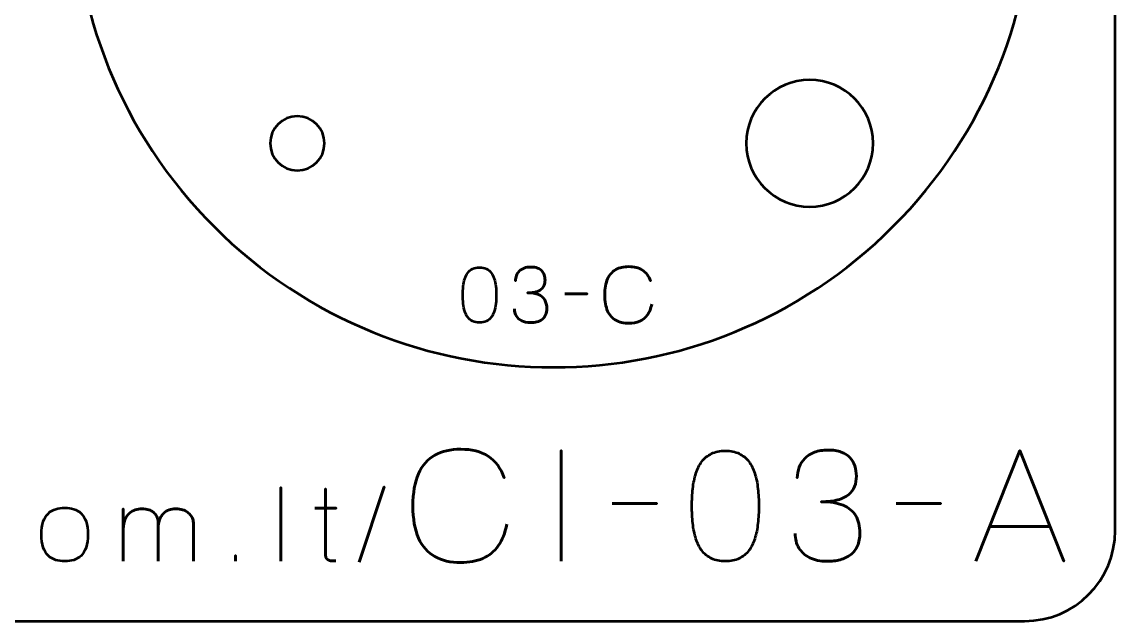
# Model space of a CAD drawing. Header units: centimetres. Extents: x -21 to 0, y -29.7 to 0.
# Drawn here: x -6.03 to 0, y -29.7 to -26.39 of the extents above; entities that cross this region are included whole.
import ezdxf

# ---------------------------------------------------------------- set-up
doc = ezdxf.new("R2010")
doc.units = ezdxf.units.CM
doc.header["$MEASUREMENT"] = 0
doc.layers.add('Layer 1', color=7, linetype='Continuous')

msp = doc.modelspace()

# ---------------------------------------------------------------- linework, layer by layer
at = {"layer": 'Layer 1', "color": 1, "lineweight": 53}
msp.add_open_spline([(-21.00003, -29.19995), (-21.00003, -29.19995), (-21.00003, -0.49992), (-21.00003, -0.49992), (-21.00003, -0.49992), (-21.00003, -0.22295), (-20.77694, 0.00004), (-20.49994, 0.00004), (-20.49994, 0.00004), (-20.49994, 0.00004), (-0.50008, 0.00004), (-0.50008, 0.00004), (-0.50008, 0.00004), (-0.22294, 0.00004), (0.00002, -0.22295), (0.00002, -0.49992), (0.00002, -0.49992), (0.00002, -0.49992), (0.00002, -29.19995), (0.00002, -29.19995), (0.00002, -29.19995), (0.00002, -29.47695), (-0.22294, -29.70004), (-0.50008, -29.70004), (-0.50008, -29.70004), (-0.50008, -29.70004), (-20.49994, -29.70004), (-20.49994, -29.70004), (-20.49994, -29.70004), (-20.77694, -29.70004), (-21.00003, -29.47695), (-21.00003, -29.19995)], degree=3, knots=[0, 0, 0, 0, 0.125, 0.125, 0.125, 0.125, 0.25, 0.25, 0.25, 0.25, 0.375, 0.375, 0.375, 0.375, 0.5, 0.5, 0.5, 0.5, 0.625, 0.625, 0.625, 0.625, 0.75, 0.75, 0.75, 0.75, 0.875, 0.875, 0.875, 0.875, 1, 1, 1, 1], dxfattribs=at)
at = {"layer": 'Layer 1', "color": 3, "lineweight": 53}
for points in [[(-6.82613, -23.77621), (-5.79143, -24.81091), (-5.79143, -26.48915), (-6.82616, -27.52388), (-6.82616, -27.52388), (-7.86086, -28.55858), (-9.5391, -28.55858), (-10.5738, -27.52388), (-10.5738, -27.52388), (-11.60852, -26.48915), (-11.60852, -24.81091), (-10.57382, -23.77621), (-10.57382, -23.77621), (-9.5391, -22.74148), (-7.86086, -22.74148), (-6.82613, -23.77621)], [(-1.22613, -23.77621), (-0.19143, -24.81091), (-0.19143, -26.48915), (-1.22616, -27.52388), (-1.22616, -27.52388), (-2.26086, -28.55858), (-3.9391, -28.55858), (-4.9738, -27.52388), (-4.9738, -27.52388), (-6.00852, -26.48915), (-6.00852, -24.81091), (-4.97382, -23.77621), (-4.97382, -23.77621), (-3.9391, -22.74148), (-2.26086, -22.74148), (-1.22613, -23.77621)]]:
    msp.add_open_spline(points, degree=3, knots=[0, 0, 0, 0, 0.25, 0.25, 0.25, 0.25, 0.5, 0.5, 0.5, 0.5, 0.75, 0.75, 0.75, 0.75, 1, 1, 1, 1], dxfattribs=at)
at = {"layer": 'Layer 1', "lineweight": 53}
for points in [[(-1.68577, -26.71423), (-1.49249, -26.71423), (-1.33575, -26.87097), (-1.33575, -27.06424), (-1.33575, -27.06424), (-1.33575, -27.25752), (-1.49249, -27.41426), (-1.68577, -27.41426), (-1.68577, -27.41426), (-1.87904, -27.41426), (-2.03578, -27.25752), (-2.03578, -27.06424), (-2.03578, -27.06424), (-2.03578, -26.87097), (-1.87904, -26.71423), (-1.68577, -26.71423)], [(-4.51419, -26.91424), (-4.43136, -26.91424), (-4.36419, -26.98141), (-4.36419, -27.06424), (-4.36419, -27.06424), (-4.36419, -27.14707), (-4.43136, -27.21424), (-4.51419, -27.21424), (-4.51419, -27.21424), (-4.59702, -27.21424), (-4.66419, -27.14707), (-4.66419, -27.06424), (-4.66419, -27.06424), (-4.66419, -26.98141), (-4.59702, -26.91424), (-4.51419, -26.91424)]]:
    msp.add_open_spline(points, degree=3, knots=[0, 0, 0, 0, 0.25, 0.25, 0.25, 0.25, 0.5, 0.5, 0.5, 0.5, 0.75, 0.75, 0.75, 0.75, 1, 1, 1, 1], dxfattribs=at)
at = {"layer": 'Layer 1', "color": 5, "lineweight": 53}
for points, knots in [([(-3.50831, -28.05346), (-3.4935, -28.05339), (-3.48073, -28.05078), (-3.47007, -28.0457), (-3.47007, -28.0457), (-3.45949, -28.04062), (-3.45067, -28.03335), (-3.44362, -28.02411), (-3.44362, -28.02411), (-3.43663, -28.0148), (-3.43113, -28.00379), (-3.42704, -27.99109), (-3.42704, -27.99109), (-3.42301, -27.97839), (-3.42012, -27.96449), (-3.4185, -27.94925), (-3.4185, -27.94925), (-3.4168, -27.93401), (-3.41596, -27.91799), (-3.41603, -27.90106), (-3.41603, -27.90106), (-3.41596, -27.8842), (-3.4168, -27.86818), (-3.4185, -27.85301), (-3.4185, -27.85301), (-3.42012, -27.83784), (-3.42301, -27.82387), (-3.42704, -27.81117), (-3.42704, -27.81117), (-3.43113, -27.79854), (-3.43663, -27.78754), (-3.44362, -27.77815), (-3.44362, -27.77815), (-3.45067, -27.76884), (-3.45949, -27.76157), (-3.47007, -27.75649), (-3.47007, -27.75649), (-3.48073, -27.75134), (-3.4935, -27.74873), (-3.50831, -27.74866), (-3.50831, -27.74866), (-3.52313, -27.74873), (-3.5359, -27.75134), (-3.54656, -27.75649), (-3.54656, -27.75649), (-3.55714, -27.76157), (-3.56596, -27.76884), (-3.57301, -27.77815), (-3.57301, -27.77815), (-3.58, -27.78754), (-3.5855, -27.79854), (-3.58959, -27.81117), (-3.58959, -27.81117), (-3.59362, -27.82387), (-3.59651, -27.83784), (-3.59813, -27.85301), (-3.59813, -27.85301), (-3.59982, -27.86818), (-3.60067, -27.8842), (-3.6006, -27.90106), (-3.6006, -27.90106), (-3.60067, -27.91799), (-3.59982, -27.93401), (-3.59813, -27.94925), (-3.59813, -27.94925), (-3.59651, -27.96449), (-3.59362, -27.97839), (-3.58959, -27.99109), (-3.58959, -27.99109), (-3.5855, -28.00379), (-3.58, -28.0148), (-3.57301, -28.02411), (-3.57301, -28.02411), (-3.56596, -28.03335), (-3.55714, -28.04062), (-3.54656, -28.0457), (-3.54656, -28.0457), (-3.5359, -28.05078), (-3.52313, -28.05339), (-3.50831, -28.05346)], [0, 0, 0, 0, 0.05, 0.05, 0.05, 0.05, 0.1, 0.1, 0.1, 0.1, 0.15, 0.15, 0.15, 0.15, 0.2, 0.2, 0.2, 0.2, 0.25, 0.25, 0.25, 0.25, 0.3, 0.3, 0.3, 0.3, 0.35, 0.35, 0.35, 0.35, 0.4, 0.4, 0.4, 0.4, 0.45, 0.45, 0.45, 0.45, 0.5, 0.5, 0.5, 0.5, 0.55, 0.55, 0.55, 0.55, 0.6, 0.6, 0.6, 0.6, 0.65, 0.65, 0.65, 0.65, 0.7, 0.7, 0.7, 0.7, 0.75, 0.75, 0.75, 0.75, 0.8, 0.8, 0.8, 0.8, 0.85, 0.85, 0.85, 0.85, 0.9, 0.9, 0.9, 0.9, 0.95, 0.95, 0.95, 0.95, 1, 1, 1, 1]), ([(-3.50831, -28.05346), (-3.4935, -28.05339), (-3.48073, -28.05078), (-3.47007, -28.0457), (-3.47007, -28.0457), (-3.45949, -28.04062), (-3.45067, -28.03335), (-3.44362, -28.02411), (-3.44362, -28.02411), (-3.43663, -28.0148), (-3.43113, -28.00379), (-3.42704, -27.99109), (-3.42704, -27.99109), (-3.42301, -27.97839), (-3.42012, -27.96449), (-3.4185, -27.94925), (-3.4185, -27.94925), (-3.4168, -27.93401), (-3.41596, -27.91799), (-3.41603, -27.90106), (-3.41603, -27.90106), (-3.41596, -27.8842), (-3.4168, -27.86818), (-3.4185, -27.85301), (-3.4185, -27.85301), (-3.42012, -27.83784), (-3.42301, -27.82387), (-3.42704, -27.81117), (-3.42704, -27.81117), (-3.43113, -27.79854), (-3.43663, -27.78754), (-3.44362, -27.77815), (-3.44362, -27.77815), (-3.45067, -27.76884), (-3.45949, -27.76157), (-3.47007, -27.75649), (-3.47007, -27.75649), (-3.48073, -27.75134), (-3.4935, -27.74873), (-3.50831, -27.74866), (-3.50831, -27.74866), (-3.52313, -27.74873), (-3.5359, -27.75134), (-3.54656, -27.75649), (-3.54656, -27.75649), (-3.55714, -27.76157), (-3.56596, -27.76884), (-3.57301, -27.77815), (-3.57301, -27.77815), (-3.58, -27.78754), (-3.5855, -27.79854), (-3.58959, -27.81117), (-3.58959, -27.81117), (-3.59362, -27.82387), (-3.59651, -27.83784), (-3.59813, -27.85301), (-3.59813, -27.85301), (-3.59982, -27.86818), (-3.60067, -27.8842), (-3.6006, -27.90106), (-3.6006, -27.90106), (-3.60067, -27.91799), (-3.59982, -27.93401), (-3.59813, -27.94925), (-3.59813, -27.94925), (-3.59651, -27.96449), (-3.59362, -27.97839), (-3.58959, -27.99109), (-3.58959, -27.99109), (-3.5855, -28.00379), (-3.58, -28.0148), (-3.57301, -28.02411), (-3.57301, -28.02411), (-3.56596, -28.03335), (-3.55714, -28.04062), (-3.54656, -28.0457), (-3.54656, -28.0457), (-3.5359, -28.05078), (-3.52313, -28.05339), (-3.50831, -28.05346)], [0, 0, 0, 0, 0.05, 0.05, 0.05, 0.05, 0.1, 0.1, 0.1, 0.1, 0.15, 0.15, 0.15, 0.15, 0.2, 0.2, 0.2, 0.2, 0.25, 0.25, 0.25, 0.25, 0.3, 0.3, 0.3, 0.3, 0.35, 0.35, 0.35, 0.35, 0.4, 0.4, 0.4, 0.4, 0.45, 0.45, 0.45, 0.45, 0.5, 0.5, 0.5, 0.5, 0.55, 0.55, 0.55, 0.55, 0.6, 0.6, 0.6, 0.6, 0.65, 0.65, 0.65, 0.65, 0.7, 0.7, 0.7, 0.7, 0.75, 0.75, 0.75, 0.75, 0.8, 0.8, 0.8, 0.8, 0.85, 0.85, 0.85, 0.85, 0.9, 0.9, 0.9, 0.9, 0.95, 0.95, 0.95, 0.95, 1, 1, 1, 1]), ([(-3.3157, -27.97684), (-3.31563, -27.99208), (-3.3121, -28.00534), (-3.30512, -28.01684), (-3.30512, -28.01684), (-3.29813, -28.02827), (-3.28818, -28.03723), (-3.2752, -28.04365), (-3.2752, -28.04365), (-3.26222, -28.05007), (-3.24663, -28.05332), (-3.22849, -28.05346), (-3.22849, -28.05346), (-3.21488, -28.05346), (-3.20253, -28.05205), (-3.19131, -28.04909), (-3.19131, -28.04909), (-3.18016, -28.04612), (-3.17057, -28.04154), (-3.16245, -28.03526), (-3.16245, -28.03526), (-3.15434, -28.02898), (-3.14813, -28.02086), (-3.14369, -28.01099), (-3.14369, -28.01099), (-3.13931, -28.00104), (-3.13713, -27.98911), (-3.13706, -27.97514), (-3.13706, -27.97514), (-3.13698, -27.95652), (-3.14079, -27.94078), (-3.14834, -27.92801), (-3.14834, -27.92801), (-3.15589, -27.91524), (-3.16761, -27.90565), (-3.18334, -27.89909), (-3.18334, -27.89909), (-3.19907, -27.89252), (-3.21925, -27.88921), (-3.24373, -27.88921), (-3.24373, -27.88921), (-3.22546, -27.88928), (-3.21015, -27.88759), (-3.19766, -27.88413), (-3.19766, -27.88413), (-3.18524, -27.88067), (-3.1753, -27.8758), (-3.16782, -27.86945), (-3.16782, -27.86945), (-3.16034, -27.86317), (-3.15491, -27.85569), (-3.15166, -27.84709), (-3.15166, -27.84709), (-3.14834, -27.83855), (-3.14672, -27.82917), (-3.14679, -27.81894), (-3.14679, -27.81894), (-3.14672, -27.8087), (-3.14813, -27.79925), (-3.15095, -27.7905), (-3.15095, -27.7905), (-3.15371, -27.78175), (-3.15822, -27.77406), (-3.16436, -27.7675), (-3.16436, -27.7675), (-3.1705, -27.76094), (-3.17861, -27.75579), (-3.18856, -27.75212), (-3.18856, -27.75212), (-3.19858, -27.74845), (-3.21079, -27.74662), (-3.22511, -27.74655), (-3.22511, -27.74655), (-3.23936, -27.74662), (-3.25185, -27.74873), (-3.26243, -27.75283), (-3.26243, -27.75283), (-3.27309, -27.75692), (-3.28183, -27.76249), (-3.28889, -27.76962), (-3.28889, -27.76962), (-3.29587, -27.77674), (-3.3011, -27.78486), (-3.30455, -27.79403), (-3.30455, -27.79403), (-3.30808, -27.8032), (-3.30977, -27.81294), (-3.30977, -27.82317), (-3.30977, -27.82317), (-3.30977, -27.81294), (-3.30808, -27.8032), (-3.30455, -27.79403), (-3.30455, -27.79403), (-3.3011, -27.78486), (-3.29587, -27.77674), (-3.28889, -27.76962), (-3.28889, -27.76962), (-3.28183, -27.76249), (-3.27309, -27.75692), (-3.26243, -27.75283), (-3.26243, -27.75283), (-3.25185, -27.74873), (-3.23936, -27.74662), (-3.22511, -27.74655), (-3.22511, -27.74655), (-3.21079, -27.74662), (-3.19858, -27.74845), (-3.18856, -27.75212), (-3.18856, -27.75212), (-3.17861, -27.75579), (-3.1705, -27.76094), (-3.16436, -27.7675), (-3.16436, -27.7675), (-3.15822, -27.77406), (-3.15371, -27.78175), (-3.15095, -27.7905), (-3.15095, -27.7905), (-3.14813, -27.79925), (-3.14672, -27.8087), (-3.14679, -27.81894), (-3.14679, -27.81894), (-3.14672, -27.82917), (-3.14834, -27.83855), (-3.15166, -27.84709), (-3.15166, -27.84709), (-3.15491, -27.85569), (-3.16034, -27.86317), (-3.16782, -27.86945), (-3.16782, -27.86945), (-3.1753, -27.8758), (-3.18524, -27.88067), (-3.19766, -27.88413), (-3.19766, -27.88413), (-3.21015, -27.88759), (-3.22546, -27.88928), (-3.24373, -27.88921), (-3.24373, -27.88921), (-3.21925, -27.88921), (-3.19907, -27.89252), (-3.18334, -27.89909), (-3.18334, -27.89909), (-3.16761, -27.90565), (-3.15589, -27.91524), (-3.14834, -27.92801), (-3.14834, -27.92801), (-3.14079, -27.94078), (-3.13698, -27.95652), (-3.13706, -27.97514), (-3.13706, -27.97514), (-3.13713, -27.98911), (-3.13931, -28.00104), (-3.14369, -28.01099), (-3.14369, -28.01099), (-3.14813, -28.02086), (-3.15434, -28.02898), (-3.16245, -28.03526), (-3.16245, -28.03526), (-3.17057, -28.04154), (-3.18016, -28.04612), (-3.19131, -28.04909), (-3.19131, -28.04909), (-3.20253, -28.05205), (-3.21488, -28.05346), (-3.22849, -28.05346), (-3.22849, -28.05346), (-3.24663, -28.05332), (-3.26222, -28.05007), (-3.2752, -28.04365), (-3.2752, -28.04365), (-3.28818, -28.03723), (-3.29813, -28.02827), (-3.30512, -28.01684), (-3.30512, -28.01684), (-3.3121, -28.00534), (-3.31563, -27.99208), (-3.3157, -27.97684)], [0, 0, 0, 0, 0.0227273, 0.0227273, 0.0227273, 0.0227273, 0.0454545, 0.0454545, 0.0454545, 0.0454545, 0.0681818, 0.0681818, 0.0681818, 0.0681818, 0.0909091, 0.0909091, 0.0909091, 0.0909091, 0.1136364, 0.1136364, 0.1136364, 0.1136364, 0.1363636, 0.1363636, 0.1363636, 0.1363636, 0.1590909, 0.1590909, 0.1590909, 0.1590909, 0.1818182, 0.1818182, 0.1818182, 0.1818182, 0.2045455, 0.2045455, 0.2045455, 0.2045455, 0.2272727, 0.2272727, 0.2272727, 0.2272727, 0.25, 0.25, 0.25, 0.25, 0.2727273, 0.2727273, 0.2727273, 0.2727273, 0.2954545, 0.2954545, 0.2954545, 0.2954545, 0.3181818, 0.3181818, 0.3181818, 0.3181818, 0.3409091, 0.3409091, 0.3409091, 0.3409091, 0.3636364, 0.3636364, 0.3636364, 0.3636364, 0.3863636, 0.3863636, 0.3863636, 0.3863636, 0.4090909, 0.4090909, 0.4090909, 0.4090909, 0.4318182, 0.4318182, 0.4318182, 0.4318182, 0.4545455, 0.4545455, 0.4545455, 0.4545455, 0.4772727, 0.4772727, 0.4772727, 0.4772727, 0.5, 0.5, 0.5, 0.5, 0.5227273, 0.5227273, 0.5227273, 0.5227273, 0.5454545, 0.5454545, 0.5454545, 0.5454545, 0.5681818, 0.5681818, 0.5681818, 0.5681818, 0.5909091, 0.5909091, 0.5909091, 0.5909091, 0.6136364, 0.6136364, 0.6136364, 0.6136364, 0.6363636, 0.6363636, 0.6363636, 0.6363636, 0.6590909, 0.6590909, 0.6590909, 0.6590909, 0.6818182, 0.6818182, 0.6818182, 0.6818182, 0.7045455, 0.7045455, 0.7045455, 0.7045455, 0.7272727, 0.7272727, 0.7272727, 0.7272727, 0.75, 0.75, 0.75, 0.75, 0.7727273, 0.7727273, 0.7727273, 0.7727273, 0.7954545, 0.7954545, 0.7954545, 0.7954545, 0.8181818, 0.8181818, 0.8181818, 0.8181818, 0.8409091, 0.8409091, 0.8409091, 0.8409091, 0.8636364, 0.8636364, 0.8636364, 0.8636364, 0.8863636, 0.8863636, 0.8863636, 0.8863636, 0.9090909, 0.9090909, 0.9090909, 0.9090909, 0.9318182, 0.9318182, 0.9318182, 0.9318182, 0.9545455, 0.9545455, 0.9545455, 0.9545455, 0.9772727, 0.9772727, 0.9772727, 0.9772727, 1, 1, 1, 1]), ([(-2.55794, -27.95101), (-2.56246, -27.97521), (-2.57036, -27.99518), (-2.58144, -28.01084), (-2.58144, -28.01084), (-2.59258, -28.02644), (-2.60684, -28.03801), (-2.62419, -28.04556), (-2.62419, -28.04556), (-2.64148, -28.05311), (-2.6618, -28.05692), (-2.68494, -28.05685), (-2.68494, -28.05685), (-2.71309, -28.05692), (-2.73701, -28.05148), (-2.75663, -28.04041), (-2.75663, -28.04041), (-2.77624, -28.0294), (-2.7912, -28.0124), (-2.8015, -27.98933), (-2.8015, -27.98933), (-2.8118, -27.96625), (-2.81695, -27.93669), (-2.81702, -27.90064), (-2.81702, -27.90064), (-2.81695, -27.86473), (-2.8118, -27.83523), (-2.8015, -27.81216), (-2.8015, -27.81216), (-2.7912, -27.78909), (-2.77624, -27.77202), (-2.75663, -27.76094), (-2.75663, -27.76094), (-2.73701, -27.74986), (-2.71309, -27.74436), (-2.68494, -27.74443), (-2.68494, -27.74443), (-2.65481, -27.74436), (-2.62956, -27.75078), (-2.60924, -27.76369), (-2.60924, -27.76369), (-2.58899, -27.7766), (-2.5741, -27.79657), (-2.56472, -27.82359), (-2.56472, -27.82359), (-2.5741, -27.79657), (-2.58899, -27.7766), (-2.60924, -27.76369), (-2.60924, -27.76369), (-2.62956, -27.75078), (-2.65481, -27.74436), (-2.68494, -27.74443), (-2.68494, -27.74443), (-2.71309, -27.74436), (-2.73701, -27.74986), (-2.75663, -27.76094), (-2.75663, -27.76094), (-2.77624, -27.77202), (-2.7912, -27.78909), (-2.8015, -27.81216), (-2.8015, -27.81216), (-2.8118, -27.83523), (-2.81695, -27.86473), (-2.81702, -27.90064), (-2.81702, -27.90064), (-2.81695, -27.93669), (-2.8118, -27.96625), (-2.8015, -27.98933), (-2.8015, -27.98933), (-2.7912, -28.0124), (-2.77624, -28.0294), (-2.75663, -28.04041), (-2.75663, -28.04041), (-2.73701, -28.05148), (-2.71309, -28.05692), (-2.68494, -28.05685), (-2.68494, -28.05685), (-2.6618, -28.05692), (-2.64148, -28.05311), (-2.62419, -28.04556), (-2.62419, -28.04556), (-2.60684, -28.03801), (-2.59258, -28.02644), (-2.58144, -28.01084), (-2.58144, -28.01084), (-2.57036, -27.99518), (-2.56246, -27.97521), (-2.55794, -27.95101)], [0, 0, 0, 0, 0.0454545, 0.0454545, 0.0454545, 0.0454545, 0.0909091, 0.0909091, 0.0909091, 0.0909091, 0.1363636, 0.1363636, 0.1363636, 0.1363636, 0.1818182, 0.1818182, 0.1818182, 0.1818182, 0.2272727, 0.2272727, 0.2272727, 0.2272727, 0.2727273, 0.2727273, 0.2727273, 0.2727273, 0.3181818, 0.3181818, 0.3181818, 0.3181818, 0.3636364, 0.3636364, 0.3636364, 0.3636364, 0.4090909, 0.4090909, 0.4090909, 0.4090909, 0.4545455, 0.4545455, 0.4545455, 0.4545455, 0.5, 0.5, 0.5, 0.5, 0.5454545, 0.5454545, 0.5454545, 0.5454545, 0.5909091, 0.5909091, 0.5909091, 0.5909091, 0.6363636, 0.6363636, 0.6363636, 0.6363636, 0.6818182, 0.6818182, 0.6818182, 0.6818182, 0.7272727, 0.7272727, 0.7272727, 0.7272727, 0.7727273, 0.7727273, 0.7727273, 0.7727273, 0.8181818, 0.8181818, 0.8181818, 0.8181818, 0.8636364, 0.8636364, 0.8636364, 0.8636364, 0.9090909, 0.9090909, 0.9090909, 0.9090909, 0.9545455, 0.9545455, 0.9545455, 0.9545455, 1, 1, 1, 1]), ([(-3.03715, -27.89386), (-3.03715, -27.89386), (-2.91396, -27.89386), (-2.91396, -27.89386), (-2.91396, -27.89386), (-2.91396, -27.89386), (-3.03715, -27.89386), (-3.03715, -27.89386)], [0, 0, 0, 0, 0.5, 0.5, 0.5, 0.5, 1, 1, 1, 1]), ([(-3.35801, -29.16503), (-3.36704, -29.21343), (-3.38284, -29.25336), (-3.405, -29.28469), (-3.405, -29.28469), (-3.42729, -29.31587), (-3.4558, -29.33902), (-3.49051, -29.35412), (-3.49051, -29.35412), (-3.52508, -29.36921), (-3.56572, -29.37683), (-3.61201, -29.37669), (-3.61201, -29.37669), (-3.66831, -29.37683), (-3.71615, -29.36597), (-3.75538, -29.34381), (-3.75538, -29.34381), (-3.79461, -29.3218), (-3.82452, -29.28779), (-3.84513, -29.24165), (-3.84513, -29.24165), (-3.86573, -29.19551), (-3.87603, -29.13638), (-3.87617, -29.06427), (-3.87617, -29.06427), (-3.87603, -28.99245), (-3.86573, -28.93346), (-3.84513, -28.88732), (-3.84513, -28.88732), (-3.82452, -28.84117), (-3.79461, -28.80703), (-3.75538, -28.78487), (-3.75538, -28.78487), (-3.71615, -28.76272), (-3.66831, -28.75171), (-3.61201, -28.75185), (-3.61201, -28.75185), (-3.55175, -28.75171), (-3.50124, -28.76455), (-3.4606, -28.79037), (-3.4606, -28.79037), (-3.4201, -28.8162), (-3.39032, -28.85613), (-3.37155, -28.91018), (-3.37155, -28.91018), (-3.39032, -28.85613), (-3.4201, -28.8162), (-3.4606, -28.79037), (-3.4606, -28.79037), (-3.50124, -28.76455), (-3.55175, -28.75171), (-3.61201, -28.75185), (-3.61201, -28.75185), (-3.66831, -28.75171), (-3.71615, -28.76272), (-3.75538, -28.78487), (-3.75538, -28.78487), (-3.79461, -28.80703), (-3.82452, -28.84117), (-3.84513, -28.88732), (-3.84513, -28.88732), (-3.86573, -28.93346), (-3.87603, -28.99245), (-3.87617, -29.06427), (-3.87617, -29.06427), (-3.87603, -29.13638), (-3.86573, -29.19551), (-3.84513, -29.24165), (-3.84513, -29.24165), (-3.82452, -29.28779), (-3.79461, -29.3218), (-3.75538, -29.34381), (-3.75538, -29.34381), (-3.71615, -29.36597), (-3.66831, -29.37683), (-3.61201, -29.37669), (-3.61201, -29.37669), (-3.56572, -29.37683), (-3.52508, -29.36921), (-3.49051, -29.35412), (-3.49051, -29.35412), (-3.4558, -29.33902), (-3.42729, -29.31587), (-3.405, -29.28469), (-3.405, -29.28469), (-3.38284, -29.25336), (-3.36704, -29.21343), (-3.35801, -29.16503)], [0, 0, 0, 0, 0.0454545, 0.0454545, 0.0454545, 0.0454545, 0.0909091, 0.0909091, 0.0909091, 0.0909091, 0.1363636, 0.1363636, 0.1363636, 0.1363636, 0.1818182, 0.1818182, 0.1818182, 0.1818182, 0.2272727, 0.2272727, 0.2272727, 0.2272727, 0.2727273, 0.2727273, 0.2727273, 0.2727273, 0.3181818, 0.3181818, 0.3181818, 0.3181818, 0.3636364, 0.3636364, 0.3636364, 0.3636364, 0.4090909, 0.4090909, 0.4090909, 0.4090909, 0.4545455, 0.4545455, 0.4545455, 0.4545455, 0.5, 0.5, 0.5, 0.5, 0.5454545, 0.5454545, 0.5454545, 0.5454545, 0.5909091, 0.5909091, 0.5909091, 0.5909091, 0.6363636, 0.6363636, 0.6363636, 0.6363636, 0.6818182, 0.6818182, 0.6818182, 0.6818182, 0.7272727, 0.7272727, 0.7272727, 0.7272727, 0.7727273, 0.7727273, 0.7727273, 0.7727273, 0.8181818, 0.8181818, 0.8181818, 0.8181818, 0.8636364, 0.8636364, 0.8636364, 0.8636364, 0.9090909, 0.9090909, 0.9090909, 0.9090909, 0.9545455, 0.9545455, 0.9545455, 0.9545455, 1, 1, 1, 1]), ([(-3.05829, -29.36992), (-3.05829, -29.36992), (-3.05829, -28.75947), (-3.05829, -28.75947), (-3.05829, -28.75947), (-3.05829, -28.75947), (-3.05829, -29.36992), (-3.05829, -29.36992)], [0, 0, 0, 0, 0.5, 0.5, 0.5, 0.5, 1, 1, 1, 1]), ([(-2.15151, -29.36992), (-2.12187, -29.36978), (-2.09633, -29.36456), (-2.07502, -29.3544), (-2.07502, -29.3544), (-2.05386, -29.34424), (-2.03622, -29.3297), (-2.02211, -29.31122), (-2.02211, -29.31122), (-2.00814, -29.29259), (-1.99713, -29.27058), (-1.98894, -29.24518), (-1.98894, -29.24518), (-1.9809, -29.21978), (-1.97512, -29.19198), (-1.97187, -29.1615), (-1.97187, -29.1615), (-1.96848, -29.13102), (-1.96679, -29.09899), (-1.96693, -29.06512), (-1.96693, -29.06512), (-1.96679, -29.03139), (-1.96848, -28.99936), (-1.97187, -28.96902), (-1.97187, -28.96902), (-1.97512, -28.93868), (-1.9809, -28.91074), (-1.98894, -28.88534), (-1.98894, -28.88534), (-1.99713, -28.86008), (-2.00814, -28.83807), (-2.02211, -28.8193), (-2.02211, -28.8193), (-2.03622, -28.80068), (-2.05386, -28.78614), (-2.07502, -28.77598), (-2.07502, -28.77598), (-2.09633, -28.76568), (-2.12187, -28.76046), (-2.15151, -28.76032), (-2.15151, -28.76032), (-2.18114, -28.76046), (-2.20668, -28.76568), (-2.22799, -28.77598), (-2.22799, -28.77598), (-2.24915, -28.78614), (-2.26679, -28.80068), (-2.2809, -28.8193), (-2.2809, -28.8193), (-2.29488, -28.83807), (-2.30588, -28.86008), (-2.31407, -28.88534), (-2.31407, -28.88534), (-2.32211, -28.91074), (-2.3279, -28.93868), (-2.33114, -28.96902), (-2.33114, -28.96902), (-2.33453, -28.99936), (-2.33622, -29.03139), (-2.33608, -29.06512), (-2.33608, -29.06512), (-2.33622, -29.09899), (-2.33453, -29.13102), (-2.33114, -29.1615), (-2.33114, -29.1615), (-2.3279, -29.19198), (-2.32211, -29.21978), (-2.31407, -29.24518), (-2.31407, -29.24518), (-2.30588, -29.27058), (-2.29488, -29.29259), (-2.2809, -29.31122), (-2.2809, -29.31122), (-2.26679, -29.3297), (-2.24915, -29.34424), (-2.22799, -29.3544), (-2.22799, -29.3544), (-2.20668, -29.36456), (-2.18114, -29.36978), (-2.15151, -29.36992)], [0, 0, 0, 0, 0.05, 0.05, 0.05, 0.05, 0.1, 0.1, 0.1, 0.1, 0.15, 0.15, 0.15, 0.15, 0.2, 0.2, 0.2, 0.2, 0.25, 0.25, 0.25, 0.25, 0.3, 0.3, 0.3, 0.3, 0.35, 0.35, 0.35, 0.35, 0.4, 0.4, 0.4, 0.4, 0.45, 0.45, 0.45, 0.45, 0.5, 0.5, 0.5, 0.5, 0.55, 0.55, 0.55, 0.55, 0.6, 0.6, 0.6, 0.6, 0.65, 0.65, 0.65, 0.65, 0.7, 0.7, 0.7, 0.7, 0.75, 0.75, 0.75, 0.75, 0.8, 0.8, 0.8, 0.8, 0.85, 0.85, 0.85, 0.85, 0.9, 0.9, 0.9, 0.9, 0.95, 0.95, 0.95, 0.95, 1, 1, 1, 1]), ([(-2.15151, -29.36992), (-2.12187, -29.36978), (-2.09633, -29.36456), (-2.07502, -29.3544), (-2.07502, -29.3544), (-2.05386, -29.34424), (-2.03622, -29.3297), (-2.02211, -29.31122), (-2.02211, -29.31122), (-2.00814, -29.29259), (-1.99713, -29.27058), (-1.98894, -29.24518), (-1.98894, -29.24518), (-1.9809, -29.21978), (-1.97512, -29.19198), (-1.97187, -29.1615), (-1.97187, -29.1615), (-1.96848, -29.13102), (-1.96679, -29.09899), (-1.96693, -29.06512), (-1.96693, -29.06512), (-1.96679, -29.03139), (-1.96848, -28.99936), (-1.97187, -28.96902), (-1.97187, -28.96902), (-1.97512, -28.93868), (-1.9809, -28.91074), (-1.98894, -28.88534), (-1.98894, -28.88534), (-1.99713, -28.86008), (-2.00814, -28.83807), (-2.02211, -28.8193), (-2.02211, -28.8193), (-2.03622, -28.80068), (-2.05386, -28.78614), (-2.07502, -28.77598), (-2.07502, -28.77598), (-2.09633, -28.76568), (-2.12187, -28.76046), (-2.15151, -28.76032), (-2.15151, -28.76032), (-2.18114, -28.76046), (-2.20668, -28.76568), (-2.22799, -28.77598), (-2.22799, -28.77598), (-2.24915, -28.78614), (-2.26679, -28.80068), (-2.2809, -28.8193), (-2.2809, -28.8193), (-2.29488, -28.83807), (-2.30588, -28.86008), (-2.31407, -28.88534), (-2.31407, -28.88534), (-2.32211, -28.91074), (-2.3279, -28.93868), (-2.33114, -28.96902), (-2.33114, -28.96902), (-2.33453, -28.99936), (-2.33622, -29.03139), (-2.33608, -29.06512), (-2.33608, -29.06512), (-2.33622, -29.09899), (-2.33453, -29.13102), (-2.33114, -29.1615), (-2.33114, -29.1615), (-2.3279, -29.19198), (-2.32211, -29.21978), (-2.31407, -29.24518), (-2.31407, -29.24518), (-2.30588, -29.27058), (-2.29488, -29.29259), (-2.2809, -29.31122), (-2.2809, -29.31122), (-2.26679, -29.3297), (-2.24915, -29.34424), (-2.22799, -29.3544), (-2.22799, -29.3544), (-2.20668, -29.36456), (-2.18114, -29.36978), (-2.15151, -29.36992)], [0, 0, 0, 0, 0.05, 0.05, 0.05, 0.05, 0.1, 0.1, 0.1, 0.1, 0.15, 0.15, 0.15, 0.15, 0.2, 0.2, 0.2, 0.2, 0.25, 0.25, 0.25, 0.25, 0.3, 0.3, 0.3, 0.3, 0.35, 0.35, 0.35, 0.35, 0.4, 0.4, 0.4, 0.4, 0.45, 0.45, 0.45, 0.45, 0.5, 0.5, 0.5, 0.5, 0.55, 0.55, 0.55, 0.55, 0.6, 0.6, 0.6, 0.6, 0.65, 0.65, 0.65, 0.65, 0.7, 0.7, 0.7, 0.7, 0.75, 0.75, 0.75, 0.75, 0.8, 0.8, 0.8, 0.8, 0.85, 0.85, 0.85, 0.85, 0.9, 0.9, 0.9, 0.9, 0.95, 0.95, 0.95, 0.95, 1, 1, 1, 1]), ([(-1.76627, -29.21667), (-1.76613, -29.24715), (-1.75907, -29.27368), (-1.7451, -29.29668), (-1.7451, -29.29668), (-1.73113, -29.31954), (-1.71124, -29.33746), (-1.68527, -29.35031), (-1.68527, -29.35031), (-1.65931, -29.36315), (-1.62812, -29.36964), (-1.59186, -29.36992), (-1.59186, -29.36992), (-1.56462, -29.36992), (-1.53993, -29.3671), (-1.51749, -29.36117), (-1.51749, -29.36117), (-1.49519, -29.35524), (-1.476, -29.34607), (-1.45978, -29.33351), (-1.45978, -29.33351), (-1.44355, -29.32095), (-1.43113, -29.30473), (-1.42224, -29.28497), (-1.42224, -29.28497), (-1.41349, -29.26507), (-1.40912, -29.24123), (-1.40897, -29.21329), (-1.40897, -29.21329), (-1.40883, -29.17603), (-1.41645, -29.14456), (-1.43155, -29.11902), (-1.43155, -29.11902), (-1.44665, -29.09348), (-1.47008, -29.07429), (-1.50154, -29.06117), (-1.50154, -29.06117), (-1.53301, -29.04804), (-1.57337, -29.04141), (-1.62234, -29.04141), (-1.62234, -29.04141), (-1.58579, -29.04155), (-1.55517, -29.03817), (-1.53019, -29.03125), (-1.53019, -29.03125), (-1.50535, -29.02434), (-1.48546, -29.0146), (-1.4705, -29.0019), (-1.4705, -29.0019), (-1.45554, -28.98934), (-1.44468, -28.97438), (-1.43819, -28.95717), (-1.43819, -28.95717), (-1.43155, -28.94009), (-1.42831, -28.92133), (-1.42845, -28.90086), (-1.42845, -28.90086), (-1.42831, -28.8804), (-1.43113, -28.86149), (-1.43677, -28.844), (-1.43677, -28.844), (-1.44228, -28.8265), (-1.45131, -28.81112), (-1.46359, -28.79799), (-1.46359, -28.79799), (-1.47586, -28.78487), (-1.49209, -28.77457), (-1.51199, -28.76723), (-1.51199, -28.76723), (-1.53202, -28.75989), (-1.55644, -28.75623), (-1.58508, -28.75608), (-1.58508, -28.75608), (-1.61359, -28.75623), (-1.63856, -28.76046), (-1.65973, -28.76864), (-1.65973, -28.76864), (-1.68104, -28.77683), (-1.69854, -28.78798), (-1.71265, -28.80223), (-1.71265, -28.80223), (-1.72662, -28.81648), (-1.73706, -28.83271), (-1.74397, -28.85105), (-1.74397, -28.85105), (-1.75103, -28.8694), (-1.75442, -28.88887), (-1.75442, -28.90933), (-1.75442, -28.90933), (-1.75442, -28.88887), (-1.75103, -28.8694), (-1.74397, -28.85105), (-1.74397, -28.85105), (-1.73706, -28.83271), (-1.72662, -28.81648), (-1.71265, -28.80223), (-1.71265, -28.80223), (-1.69854, -28.78798), (-1.68104, -28.77683), (-1.65973, -28.76864), (-1.65973, -28.76864), (-1.63856, -28.76046), (-1.61359, -28.75623), (-1.58508, -28.75608), (-1.58508, -28.75608), (-1.55644, -28.75623), (-1.53202, -28.75989), (-1.51199, -28.76723), (-1.51199, -28.76723), (-1.49209, -28.77457), (-1.47586, -28.78487), (-1.46359, -28.79799), (-1.46359, -28.79799), (-1.45131, -28.81112), (-1.44228, -28.8265), (-1.43677, -28.844), (-1.43677, -28.844), (-1.43113, -28.86149), (-1.42831, -28.8804), (-1.42845, -28.90086), (-1.42845, -28.90086), (-1.42831, -28.92133), (-1.43155, -28.94009), (-1.43819, -28.95717), (-1.43819, -28.95717), (-1.44468, -28.97438), (-1.45554, -28.98934), (-1.4705, -29.0019), (-1.4705, -29.0019), (-1.48546, -29.0146), (-1.50535, -29.02434), (-1.53019, -29.03125), (-1.53019, -29.03125), (-1.55517, -29.03817), (-1.58579, -29.04155), (-1.62234, -29.04141), (-1.62234, -29.04141), (-1.57337, -29.04141), (-1.53301, -29.04804), (-1.50154, -29.06117), (-1.50154, -29.06117), (-1.47008, -29.07429), (-1.44665, -29.09348), (-1.43155, -29.11902), (-1.43155, -29.11902), (-1.41645, -29.14456), (-1.40883, -29.17603), (-1.40897, -29.21329), (-1.40897, -29.21329), (-1.40912, -29.24123), (-1.41349, -29.26507), (-1.42224, -29.28497), (-1.42224, -29.28497), (-1.43113, -29.30473), (-1.44355, -29.32095), (-1.45978, -29.33351), (-1.45978, -29.33351), (-1.476, -29.34607), (-1.49519, -29.35524), (-1.51749, -29.36117), (-1.51749, -29.36117), (-1.53993, -29.3671), (-1.56462, -29.36992), (-1.59186, -29.36992), (-1.59186, -29.36992), (-1.62812, -29.36964), (-1.65931, -29.36315), (-1.68527, -29.35031), (-1.68527, -29.35031), (-1.71124, -29.33746), (-1.73113, -29.31954), (-1.7451, -29.29668), (-1.7451, -29.29668), (-1.75907, -29.27368), (-1.76613, -29.24715), (-1.76627, -29.21667)], [0, 0, 0, 0, 0.0227273, 0.0227273, 0.0227273, 0.0227273, 0.0454545, 0.0454545, 0.0454545, 0.0454545, 0.0681818, 0.0681818, 0.0681818, 0.0681818, 0.0909091, 0.0909091, 0.0909091, 0.0909091, 0.1136364, 0.1136364, 0.1136364, 0.1136364, 0.1363636, 0.1363636, 0.1363636, 0.1363636, 0.1590909, 0.1590909, 0.1590909, 0.1590909, 0.1818182, 0.1818182, 0.1818182, 0.1818182, 0.2045455, 0.2045455, 0.2045455, 0.2045455, 0.2272727, 0.2272727, 0.2272727, 0.2272727, 0.25, 0.25, 0.25, 0.25, 0.2727273, 0.2727273, 0.2727273, 0.2727273, 0.2954545, 0.2954545, 0.2954545, 0.2954545, 0.3181818, 0.3181818, 0.3181818, 0.3181818, 0.3409091, 0.3409091, 0.3409091, 0.3409091, 0.3636364, 0.3636364, 0.3636364, 0.3636364, 0.3863636, 0.3863636, 0.3863636, 0.3863636, 0.4090909, 0.4090909, 0.4090909, 0.4090909, 0.4318182, 0.4318182, 0.4318182, 0.4318182, 0.4545455, 0.4545455, 0.4545455, 0.4545455, 0.4772727, 0.4772727, 0.4772727, 0.4772727, 0.5, 0.5, 0.5, 0.5, 0.5227273, 0.5227273, 0.5227273, 0.5227273, 0.5454545, 0.5454545, 0.5454545, 0.5454545, 0.5681818, 0.5681818, 0.5681818, 0.5681818, 0.5909091, 0.5909091, 0.5909091, 0.5909091, 0.6136364, 0.6136364, 0.6136364, 0.6136364, 0.6363636, 0.6363636, 0.6363636, 0.6363636, 0.6590909, 0.6590909, 0.6590909, 0.6590909, 0.6818182, 0.6818182, 0.6818182, 0.6818182, 0.7045455, 0.7045455, 0.7045455, 0.7045455, 0.7272727, 0.7272727, 0.7272727, 0.7272727, 0.75, 0.75, 0.75, 0.75, 0.7727273, 0.7727273, 0.7727273, 0.7727273, 0.7954545, 0.7954545, 0.7954545, 0.7954545, 0.8181818, 0.8181818, 0.8181818, 0.8181818, 0.8409091, 0.8409091, 0.8409091, 0.8409091, 0.8636364, 0.8636364, 0.8636364, 0.8636364, 0.8863636, 0.8863636, 0.8863636, 0.8863636, 0.9090909, 0.9090909, 0.9090909, 0.9090909, 0.9318182, 0.9318182, 0.9318182, 0.9318182, 0.9545455, 0.9545455, 0.9545455, 0.9545455, 0.9772727, 0.9772727, 0.9772727, 0.9772727, 1, 1, 1, 1]), ([(-0.76889, -29.36992), (-0.76889, -29.36992), (-0.52674, -28.75947), (-0.52674, -28.75947), (-0.52674, -28.75947), (-0.52674, -28.75947), (-0.28375, -29.36992), (-0.28375, -29.36992), (-0.28375, -29.36992), (-0.28375, -29.36992), (-0.52674, -28.75947), (-0.52674, -28.75947), (-0.52674, -28.75947), (-0.52674, -28.75947), (-0.76889, -29.36992), (-0.76889, -29.36992)], [0, 0, 0, 0, 0.25, 0.25, 0.25, 0.25, 0.5, 0.5, 0.5, 0.5, 0.75, 0.75, 0.75, 0.75, 1, 1, 1, 1]), ([(-4.606, -29.36992), (-4.606, -29.36992), (-4.606, -28.96296), (-4.606, -28.96296), (-4.606, -28.96296), (-4.606, -28.96296), (-4.606, -29.36992), (-4.606, -29.36992)], [0, 0, 0, 0, 0.5, 0.5, 0.5, 0.5, 1, 1, 1, 1]), ([(-4.17307, -29.37556), (-4.17307, -29.37556), (-4.03478, -28.95901), (-4.03478, -28.95901), (-4.03478, -28.95901), (-4.03478, -28.95901), (-4.17307, -29.37556), (-4.17307, -29.37556)], [0, 0, 0, 0, 0.5, 0.5, 0.5, 0.5, 1, 1, 1, 1]), ([(-4.3012, -29.3671), (-4.30816, -29.36766), (-4.31512, -29.36785), (-4.3219, -29.36766), (-4.3219, -29.36766), (-4.32867, -29.36747), (-4.33479, -29.36644), (-4.34034, -29.36437), (-4.34034, -29.36437), (-4.34589, -29.36239), (-4.35031, -29.35882), (-4.35369, -29.35374), (-4.35369, -29.35374), (-4.35699, -29.34866), (-4.35868, -29.34142), (-4.35877, -29.3321), (-4.35877, -29.3321), (-4.35877, -29.32768), (-4.35877, -29.32016), (-4.35877, -29.30962), (-4.35877, -29.30962), (-4.35877, -29.29899), (-4.35877, -29.28619), (-4.35877, -29.27105), (-4.35877, -29.27105), (-4.35877, -29.2559), (-4.35877, -29.23935), (-4.35877, -29.22138), (-4.35877, -29.22138), (-4.35877, -29.20341), (-4.35877, -29.18488), (-4.35877, -29.16569), (-4.35877, -29.16569), (-4.35877, -29.1465), (-4.35877, -29.12759), (-4.35877, -29.10887), (-4.35877, -29.10887), (-4.35877, -29.09015), (-4.35877, -29.07255), (-4.35877, -29.056), (-4.35877, -29.056), (-4.35877, -29.03944), (-4.35877, -29.02476), (-4.35877, -29.01207), (-4.35877, -29.01207), (-4.35877, -28.99927), (-4.35877, -28.9893), (-4.35877, -28.98196), (-4.35877, -28.98196), (-4.35877, -28.97472), (-4.35877, -28.97095), (-4.35877, -28.97086), (-4.35877, -28.97086), (-4.35877, -28.97095), (-4.35877, -28.97472), (-4.35877, -28.98196), (-4.35877, -28.98196), (-4.35877, -28.9893), (-4.35877, -28.99927), (-4.35877, -29.01207), (-4.35877, -29.01207), (-4.35877, -29.02476), (-4.35877, -29.03944), (-4.35877, -29.056), (-4.35877, -29.056), (-4.35877, -29.07255), (-4.35877, -29.09015), (-4.35877, -29.10887), (-4.35877, -29.10887), (-4.35877, -29.12759), (-4.35877, -29.1465), (-4.35877, -29.16569), (-4.35877, -29.16569), (-4.35877, -29.18488), (-4.35877, -29.20341), (-4.35877, -29.22138), (-4.35877, -29.22138), (-4.35877, -29.23935), (-4.35877, -29.2559), (-4.35877, -29.27105), (-4.35877, -29.27105), (-4.35877, -29.28619), (-4.35877, -29.29899), (-4.35877, -29.30962), (-4.35877, -29.30962), (-4.35877, -29.32016), (-4.35877, -29.32768), (-4.35877, -29.3321), (-4.35877, -29.3321), (-4.35868, -29.34142), (-4.35699, -29.34866), (-4.35369, -29.35374), (-4.35369, -29.35374), (-4.35031, -29.35882), (-4.34589, -29.36239), (-4.34034, -29.36437), (-4.34034, -29.36437), (-4.33479, -29.36644), (-4.32867, -29.36747), (-4.3219, -29.36766), (-4.3219, -29.36766), (-4.31512, -29.36785), (-4.30816, -29.36766), (-4.3012, -29.3671)], [0, 0, 0, 0, 0.0384615, 0.0384615, 0.0384615, 0.0384615, 0.0769231, 0.0769231, 0.0769231, 0.0769231, 0.1153846, 0.1153846, 0.1153846, 0.1153846, 0.1538462, 0.1538462, 0.1538462, 0.1538462, 0.1923077, 0.1923077, 0.1923077, 0.1923077, 0.2307692, 0.2307692, 0.2307692, 0.2307692, 0.2692308, 0.2692308, 0.2692308, 0.2692308, 0.3076923, 0.3076923, 0.3076923, 0.3076923, 0.3461538, 0.3461538, 0.3461538, 0.3461538, 0.3846154, 0.3846154, 0.3846154, 0.3846154, 0.4230769, 0.4230769, 0.4230769, 0.4230769, 0.4615385, 0.4615385, 0.4615385, 0.4615385, 0.5, 0.5, 0.5, 0.5, 0.5384615, 0.5384615, 0.5384615, 0.5384615, 0.5769231, 0.5769231, 0.5769231, 0.5769231, 0.6153846, 0.6153846, 0.6153846, 0.6153846, 0.6538462, 0.6538462, 0.6538462, 0.6538462, 0.6923077, 0.6923077, 0.6923077, 0.6923077, 0.7307692, 0.7307692, 0.7307692, 0.7307692, 0.7692308, 0.7692308, 0.7692308, 0.7692308, 0.8076923, 0.8076923, 0.8076923, 0.8076923, 0.8461538, 0.8461538, 0.8461538, 0.8461538, 0.8846154, 0.8846154, 0.8846154, 0.8846154, 0.9230769, 0.9230769, 0.9230769, 0.9230769, 0.9615385, 0.9615385, 0.9615385, 0.9615385, 1, 1, 1, 1]), ([(-5.7981, -29.36992), (-5.78032, -29.37001), (-5.76377, -29.36776), (-5.74834, -29.36296), (-5.74834, -29.36296), (-5.73291, -29.35816), (-5.71927, -29.35016), (-5.7076, -29.33897), (-5.7076, -29.33897), (-5.69584, -29.32778), (-5.68672, -29.31263), (-5.68004, -29.29344), (-5.68004, -29.29344), (-5.67346, -29.27434), (-5.67007, -29.25054), (-5.66997, -29.22204), (-5.66997, -29.22204), (-5.67007, -29.19363), (-5.67346, -29.16992), (-5.68004, -29.15092), (-5.68004, -29.15092), (-5.68672, -29.13191), (-5.69584, -29.11677), (-5.7076, -29.10557), (-5.7076, -29.10557), (-5.71927, -29.09447), (-5.73291, -29.08648), (-5.74834, -29.08168), (-5.74834, -29.08168), (-5.76377, -29.07688), (-5.78032, -29.07462), (-5.7981, -29.07472), (-5.7981, -29.07472), (-5.81569, -29.07462), (-5.83225, -29.07688), (-5.84768, -29.08168), (-5.84768, -29.08168), (-5.86311, -29.08648), (-5.87665, -29.09447), (-5.88841, -29.10557), (-5.88841, -29.10557), (-5.90017, -29.11677), (-5.90939, -29.13191), (-5.91607, -29.15092), (-5.91607, -29.15092), (-5.92275, -29.16992), (-5.92614, -29.19363), (-5.92623, -29.22204), (-5.92623, -29.22204), (-5.92614, -29.25054), (-5.92275, -29.27434), (-5.91607, -29.29344), (-5.91607, -29.29344), (-5.90939, -29.31263), (-5.90017, -29.32778), (-5.88841, -29.33897), (-5.88841, -29.33897), (-5.87665, -29.35016), (-5.86311, -29.35816), (-5.84768, -29.36296), (-5.84768, -29.36296), (-5.83225, -29.36776), (-5.81569, -29.37001), (-5.7981, -29.36992)], [0, 0, 0, 0, 0.0625, 0.0625, 0.0625, 0.0625, 0.125, 0.125, 0.125, 0.125, 0.1875, 0.1875, 0.1875, 0.1875, 0.25, 0.25, 0.25, 0.25, 0.3125, 0.3125, 0.3125, 0.3125, 0.375, 0.375, 0.375, 0.375, 0.4375, 0.4375, 0.4375, 0.4375, 0.5, 0.5, 0.5, 0.5, 0.5625, 0.5625, 0.5625, 0.5625, 0.625, 0.625, 0.625, 0.625, 0.6875, 0.6875, 0.6875, 0.6875, 0.75, 0.75, 0.75, 0.75, 0.8125, 0.8125, 0.8125, 0.8125, 0.875, 0.875, 0.875, 0.875, 0.9375, 0.9375, 0.9375, 0.9375, 1, 1, 1, 1]), ([(-5.7981, -29.36992), (-5.78032, -29.37001), (-5.76377, -29.36776), (-5.74834, -29.36296), (-5.74834, -29.36296), (-5.73291, -29.35816), (-5.71927, -29.35016), (-5.7076, -29.33897), (-5.7076, -29.33897), (-5.69584, -29.32778), (-5.68672, -29.31263), (-5.68004, -29.29344), (-5.68004, -29.29344), (-5.67346, -29.27434), (-5.67007, -29.25054), (-5.66997, -29.22204), (-5.66997, -29.22204), (-5.67007, -29.19363), (-5.67346, -29.16992), (-5.68004, -29.15092), (-5.68004, -29.15092), (-5.68672, -29.13191), (-5.69584, -29.11677), (-5.7076, -29.10557), (-5.7076, -29.10557), (-5.71927, -29.09447), (-5.73291, -29.08648), (-5.74834, -29.08168), (-5.74834, -29.08168), (-5.76377, -29.07688), (-5.78032, -29.07462), (-5.7981, -29.07472), (-5.7981, -29.07472), (-5.81569, -29.07462), (-5.83225, -29.07688), (-5.84768, -29.08168), (-5.84768, -29.08168), (-5.86311, -29.08648), (-5.87665, -29.09447), (-5.88841, -29.10557), (-5.88841, -29.10557), (-5.90017, -29.11677), (-5.90939, -29.13191), (-5.91607, -29.15092), (-5.91607, -29.15092), (-5.92275, -29.16992), (-5.92614, -29.19363), (-5.92623, -29.22204), (-5.92623, -29.22204), (-5.92614, -29.25054), (-5.92275, -29.27434), (-5.91607, -29.29344), (-5.91607, -29.29344), (-5.90939, -29.31263), (-5.90017, -29.32778), (-5.88841, -29.33897), (-5.88841, -29.33897), (-5.87665, -29.35016), (-5.86311, -29.35816), (-5.84768, -29.36296), (-5.84768, -29.36296), (-5.83225, -29.36776), (-5.81569, -29.37001), (-5.7981, -29.36992)], [0, 0, 0, 0, 0.0625, 0.0625, 0.0625, 0.0625, 0.125, 0.125, 0.125, 0.125, 0.1875, 0.1875, 0.1875, 0.1875, 0.25, 0.25, 0.25, 0.25, 0.3125, 0.3125, 0.3125, 0.3125, 0.375, 0.375, 0.375, 0.375, 0.4375, 0.4375, 0.4375, 0.4375, 0.5, 0.5, 0.5, 0.5, 0.5625, 0.5625, 0.5625, 0.5625, 0.625, 0.625, 0.625, 0.625, 0.6875, 0.6875, 0.6875, 0.6875, 0.75, 0.75, 0.75, 0.75, 0.8125, 0.8125, 0.8125, 0.8125, 0.875, 0.875, 0.875, 0.875, 0.9375, 0.9375, 0.9375, 0.9375, 1, 1, 1, 1]), ([(-5.28221, -29.36992), (-5.28221, -29.36983), (-5.28221, -29.3671), (-5.28221, -29.36174), (-5.28221, -29.36174), (-5.28221, -29.35647), (-5.28221, -29.34922), (-5.28221, -29.3401), (-5.28221, -29.3401), (-5.28221, -29.33088), (-5.28221, -29.32053), (-5.28221, -29.30887), (-5.28221, -29.30887), (-5.28221, -29.2973), (-5.28221, -29.28516), (-5.28221, -29.27237), (-5.28221, -29.27237), (-5.28221, -29.25967), (-5.28221, -29.24715), (-5.28221, -29.23474), (-5.28221, -29.23474), (-5.28221, -29.22232), (-5.28221, -29.21065), (-5.28221, -29.19993), (-5.28221, -29.19993), (-5.28221, -29.18911), (-5.28221, -29.17989), (-5.28221, -29.17208), (-5.28221, -29.17208), (-5.28221, -29.16437), (-5.28221, -29.15882), (-5.28221, -29.15543), (-5.28221, -29.15543), (-5.28211, -29.15016), (-5.28296, -29.14424), (-5.28456, -29.13775), (-5.28456, -29.13775), (-5.28616, -29.13116), (-5.28889, -29.12458), (-5.29274, -29.11799), (-5.29274, -29.11799), (-5.2966, -29.11131), (-5.30196, -29.1052), (-5.30864, -29.09955), (-5.30864, -29.09955), (-5.31541, -29.09391), (-5.32388, -29.08939), (-5.33404, -29.08591), (-5.33404, -29.08591), (-5.3443, -29.08243), (-5.35652, -29.08055), (-5.37082, -29.08036), (-5.37082, -29.08036), (-5.38512, -29.08036), (-5.39792, -29.08234), (-5.40911, -29.08629), (-5.40911, -29.08629), (-5.4204, -29.09033), (-5.43009, -29.09588), (-5.43837, -29.10294), (-5.43837, -29.10294), (-5.44655, -29.11), (-5.45342, -29.11809), (-5.45878, -29.1273), (-5.45878, -29.1273), (-5.46414, -29.13643), (-5.4681, -29.14612), (-5.47073, -29.15647), (-5.47073, -29.15647), (-5.47336, -29.16672), (-5.47468, -29.17716), (-5.47468, -29.18761), (-5.47468, -29.18761), (-5.47468, -29.17716), (-5.47336, -29.16672), (-5.47073, -29.15647), (-5.47073, -29.15647), (-5.4681, -29.14612), (-5.46414, -29.13643), (-5.45878, -29.1273), (-5.45878, -29.1273), (-5.45342, -29.11809), (-5.44655, -29.11), (-5.43837, -29.10294), (-5.43837, -29.10294), (-5.43009, -29.09588), (-5.4204, -29.09033), (-5.40911, -29.08629), (-5.40911, -29.08629), (-5.39792, -29.08234), (-5.38512, -29.08036), (-5.37082, -29.08036), (-5.37082, -29.08036), (-5.35652, -29.08055), (-5.3443, -29.08243), (-5.33404, -29.08591), (-5.33404, -29.08591), (-5.32388, -29.08939), (-5.31541, -29.09391), (-5.30864, -29.09955), (-5.30864, -29.09955), (-5.30196, -29.1052), (-5.2966, -29.11131), (-5.29274, -29.11799), (-5.29274, -29.11799), (-5.28889, -29.12458), (-5.28616, -29.13116), (-5.28456, -29.13775), (-5.28456, -29.13775), (-5.28296, -29.14424), (-5.28211, -29.15016), (-5.28221, -29.15543), (-5.28221, -29.15543), (-5.28221, -29.15882), (-5.28221, -29.16437), (-5.28221, -29.17208), (-5.28221, -29.17208), (-5.28221, -29.17989), (-5.28221, -29.18911), (-5.28221, -29.19993), (-5.28221, -29.19993), (-5.28221, -29.21065), (-5.28221, -29.22232), (-5.28221, -29.23474), (-5.28221, -29.23474), (-5.28221, -29.24715), (-5.28221, -29.25967), (-5.28221, -29.27237), (-5.28221, -29.27237), (-5.28221, -29.28516), (-5.28221, -29.2973), (-5.28221, -29.30887), (-5.28221, -29.30887), (-5.28221, -29.32053), (-5.28221, -29.33088), (-5.28221, -29.3401), (-5.28221, -29.3401), (-5.28221, -29.34922), (-5.28221, -29.35647), (-5.28221, -29.36174), (-5.28221, -29.36174), (-5.28221, -29.3671), (-5.28221, -29.36983), (-5.28221, -29.36992)], [0, 0, 0, 0, 0.0277778, 0.0277778, 0.0277778, 0.0277778, 0.0555556, 0.0555556, 0.0555556, 0.0555556, 0.0833333, 0.0833333, 0.0833333, 0.0833333, 0.1111111, 0.1111111, 0.1111111, 0.1111111, 0.1388889, 0.1388889, 0.1388889, 0.1388889, 0.1666667, 0.1666667, 0.1666667, 0.1666667, 0.1944444, 0.1944444, 0.1944444, 0.1944444, 0.2222222, 0.2222222, 0.2222222, 0.2222222, 0.25, 0.25, 0.25, 0.25, 0.2777778, 0.2777778, 0.2777778, 0.2777778, 0.3055556, 0.3055556, 0.3055556, 0.3055556, 0.3333333, 0.3333333, 0.3333333, 0.3333333, 0.3611111, 0.3611111, 0.3611111, 0.3611111, 0.3888889, 0.3888889, 0.3888889, 0.3888889, 0.4166667, 0.4166667, 0.4166667, 0.4166667, 0.4444444, 0.4444444, 0.4444444, 0.4444444, 0.4722222, 0.4722222, 0.4722222, 0.4722222, 0.5, 0.5, 0.5, 0.5, 0.5277778, 0.5277778, 0.5277778, 0.5277778, 0.5555556, 0.5555556, 0.5555556, 0.5555556, 0.5833333, 0.5833333, 0.5833333, 0.5833333, 0.6111111, 0.6111111, 0.6111111, 0.6111111, 0.6388889, 0.6388889, 0.6388889, 0.6388889, 0.6666667, 0.6666667, 0.6666667, 0.6666667, 0.6944444, 0.6944444, 0.6944444, 0.6944444, 0.7222222, 0.7222222, 0.7222222, 0.7222222, 0.75, 0.75, 0.75, 0.75, 0.7777778, 0.7777778, 0.7777778, 0.7777778, 0.8055556, 0.8055556, 0.8055556, 0.8055556, 0.8333333, 0.8333333, 0.8333333, 0.8333333, 0.8611111, 0.8611111, 0.8611111, 0.8611111, 0.8888889, 0.8888889, 0.8888889, 0.8888889, 0.9166667, 0.9166667, 0.9166667, 0.9166667, 0.9444444, 0.9444444, 0.9444444, 0.9444444, 0.9722222, 0.9722222, 0.9722222, 0.9722222, 1, 1, 1, 1]), ([(-5.47468, -29.36992), (-5.47468, -29.36992), (-5.47468, -29.08036), (-5.47468, -29.08036), (-5.47468, -29.08036), (-5.47468, -29.08036), (-5.47468, -29.36992), (-5.47468, -29.36992)], [0, 0, 0, 0, 0.5, 0.5, 0.5, 0.5, 1, 1, 1, 1]), ([(-5.08804, -29.36992), (-5.08804, -29.36983), (-5.08804, -29.3671), (-5.08804, -29.36174), (-5.08804, -29.36174), (-5.08804, -29.35647), (-5.08804, -29.34922), (-5.08804, -29.3401), (-5.08804, -29.3401), (-5.08804, -29.33088), (-5.08804, -29.32053), (-5.08804, -29.30887), (-5.08804, -29.30887), (-5.08804, -29.2973), (-5.08804, -29.28516), (-5.08804, -29.27237), (-5.08804, -29.27237), (-5.08804, -29.25967), (-5.08804, -29.24715), (-5.08804, -29.23474), (-5.08804, -29.23474), (-5.08804, -29.22232), (-5.08804, -29.21065), (-5.08804, -29.19993), (-5.08804, -29.19993), (-5.08804, -29.18911), (-5.08804, -29.17989), (-5.08804, -29.17208), (-5.08804, -29.17208), (-5.08804, -29.16437), (-5.08804, -29.15882), (-5.08804, -29.15543), (-5.08804, -29.15543), (-5.08804, -29.15016), (-5.08907, -29.14424), (-5.09124, -29.13775), (-5.09124, -29.13775), (-5.09331, -29.13116), (-5.09669, -29.12458), (-5.1014, -29.11799), (-5.1014, -29.11799), (-5.10601, -29.11131), (-5.11212, -29.1052), (-5.11965, -29.09955), (-5.11965, -29.09955), (-5.12717, -29.09391), (-5.1363, -29.08939), (-5.14702, -29.08591), (-5.14702, -29.08591), (-5.15775, -29.08243), (-5.17026, -29.08055), (-5.18456, -29.08036), (-5.18456, -29.08036), (-5.19886, -29.08036), (-5.21146, -29.08234), (-5.22228, -29.08629), (-5.22228, -29.08629), (-5.23301, -29.09033), (-5.24223, -29.09588), (-5.24994, -29.10294), (-5.24994, -29.10294), (-5.25756, -29.11), (-5.26367, -29.11809), (-5.26847, -29.1273), (-5.26847, -29.1273), (-5.27327, -29.13643), (-5.27675, -29.14612), (-5.27891, -29.15647), (-5.27891, -29.15647), (-5.28117, -29.16672), (-5.28221, -29.17716), (-5.28221, -29.18761), (-5.28221, -29.18761), (-5.28221, -29.17716), (-5.28117, -29.16672), (-5.27891, -29.15647), (-5.27891, -29.15647), (-5.27675, -29.14612), (-5.27327, -29.13643), (-5.26847, -29.1273), (-5.26847, -29.1273), (-5.26367, -29.11809), (-5.25756, -29.11), (-5.24994, -29.10294), (-5.24994, -29.10294), (-5.24223, -29.09588), (-5.23301, -29.09033), (-5.22228, -29.08629), (-5.22228, -29.08629), (-5.21146, -29.08234), (-5.19886, -29.08036), (-5.18456, -29.08036), (-5.18456, -29.08036), (-5.17026, -29.08055), (-5.15775, -29.08243), (-5.14702, -29.08591), (-5.14702, -29.08591), (-5.1363, -29.08939), (-5.12717, -29.09391), (-5.11965, -29.09955), (-5.11965, -29.09955), (-5.11212, -29.1052), (-5.10601, -29.11131), (-5.1014, -29.11799), (-5.1014, -29.11799), (-5.09669, -29.12458), (-5.09331, -29.13116), (-5.09124, -29.13775), (-5.09124, -29.13775), (-5.08907, -29.14424), (-5.08804, -29.15016), (-5.08804, -29.15543), (-5.08804, -29.15543), (-5.08804, -29.15882), (-5.08804, -29.16437), (-5.08804, -29.17208), (-5.08804, -29.17208), (-5.08804, -29.17989), (-5.08804, -29.18911), (-5.08804, -29.19993), (-5.08804, -29.19993), (-5.08804, -29.21065), (-5.08804, -29.22232), (-5.08804, -29.23474), (-5.08804, -29.23474), (-5.08804, -29.24715), (-5.08804, -29.25967), (-5.08804, -29.27237), (-5.08804, -29.27237), (-5.08804, -29.28516), (-5.08804, -29.2973), (-5.08804, -29.30887), (-5.08804, -29.30887), (-5.08804, -29.32053), (-5.08804, -29.33088), (-5.08804, -29.3401), (-5.08804, -29.3401), (-5.08804, -29.34922), (-5.08804, -29.35647), (-5.08804, -29.36174), (-5.08804, -29.36174), (-5.08804, -29.3671), (-5.08804, -29.36983), (-5.08804, -29.36992)], [0, 0, 0, 0, 0.0277778, 0.0277778, 0.0277778, 0.0277778, 0.0555556, 0.0555556, 0.0555556, 0.0555556, 0.0833333, 0.0833333, 0.0833333, 0.0833333, 0.1111111, 0.1111111, 0.1111111, 0.1111111, 0.1388889, 0.1388889, 0.1388889, 0.1388889, 0.1666667, 0.1666667, 0.1666667, 0.1666667, 0.1944444, 0.1944444, 0.1944444, 0.1944444, 0.2222222, 0.2222222, 0.2222222, 0.2222222, 0.25, 0.25, 0.25, 0.25, 0.2777778, 0.2777778, 0.2777778, 0.2777778, 0.3055556, 0.3055556, 0.3055556, 0.3055556, 0.3333333, 0.3333333, 0.3333333, 0.3333333, 0.3611111, 0.3611111, 0.3611111, 0.3611111, 0.3888889, 0.3888889, 0.3888889, 0.3888889, 0.4166667, 0.4166667, 0.4166667, 0.4166667, 0.4444444, 0.4444444, 0.4444444, 0.4444444, 0.4722222, 0.4722222, 0.4722222, 0.4722222, 0.5, 0.5, 0.5, 0.5, 0.5277778, 0.5277778, 0.5277778, 0.5277778, 0.5555556, 0.5555556, 0.5555556, 0.5555556, 0.5833333, 0.5833333, 0.5833333, 0.5833333, 0.6111111, 0.6111111, 0.6111111, 0.6111111, 0.6388889, 0.6388889, 0.6388889, 0.6388889, 0.6666667, 0.6666667, 0.6666667, 0.6666667, 0.6944444, 0.6944444, 0.6944444, 0.6944444, 0.7222222, 0.7222222, 0.7222222, 0.7222222, 0.75, 0.75, 0.75, 0.75, 0.7777778, 0.7777778, 0.7777778, 0.7777778, 0.8055556, 0.8055556, 0.8055556, 0.8055556, 0.8333333, 0.8333333, 0.8333333, 0.8333333, 0.8611111, 0.8611111, 0.8611111, 0.8611111, 0.8888889, 0.8888889, 0.8888889, 0.8888889, 0.9166667, 0.9166667, 0.9166667, 0.9166667, 0.9444444, 0.9444444, 0.9444444, 0.9444444, 0.9722222, 0.9722222, 0.9722222, 0.9722222, 1, 1, 1, 1]), ([(-4.41804, -29.07754), (-4.41804, -29.07754), (-4.30007, -29.07754), (-4.30007, -29.07754), (-4.30007, -29.07754), (-4.30007, -29.07754), (-4.41804, -29.07754), (-4.41804, -29.07754)], [0, 0, 0, 0, 0.5, 0.5, 0.5, 0.5, 1, 1, 1, 1]), ([(-2.77635, -29.05073), (-2.77635, -29.05073), (-2.52997, -29.05073), (-2.52997, -29.05073), (-2.52997, -29.05073), (-2.52997, -29.05073), (-2.77635, -29.05073), (-2.77635, -29.05073)], [0, 0, 0, 0, 0.5, 0.5, 0.5, 0.5, 1, 1, 1, 1]), ([(-1.20916, -29.05073), (-1.20916, -29.05073), (-0.96278, -29.05073), (-0.96278, -29.05073), (-0.96278, -29.05073), (-0.96278, -29.05073), (-1.20916, -29.05073), (-1.20916, -29.05073)], [0, 0, 0, 0, 0.5, 0.5, 0.5, 0.5, 1, 1, 1, 1]), ([(-0.69269, -29.17773), (-0.69269, -29.17773), (-0.36079, -29.17773), (-0.36079, -29.17773), (-0.36079, -29.17773), (-0.36079, -29.17773), (-0.69269, -29.17773), (-0.69269, -29.17773)], [0, 0, 0, 0, 0.5, 0.5, 0.5, 0.5, 1, 1, 1, 1]), ([(-4.85492, -29.36992), (-4.85492, -29.36992), (-4.85492, -29.33888), (-4.85492, -29.33888), (-4.85492, -29.33888), (-4.85492, -29.33888), (-4.85492, -29.36992), (-4.85492, -29.36992)], [0, 0, 0, 0, 0.5, 0.5, 0.5, 0.5, 1, 1, 1, 1])]:
    msp.add_open_spline(points, degree=3, knots=knots, dxfattribs=at)

doc.saveas('drawing.dxf')
